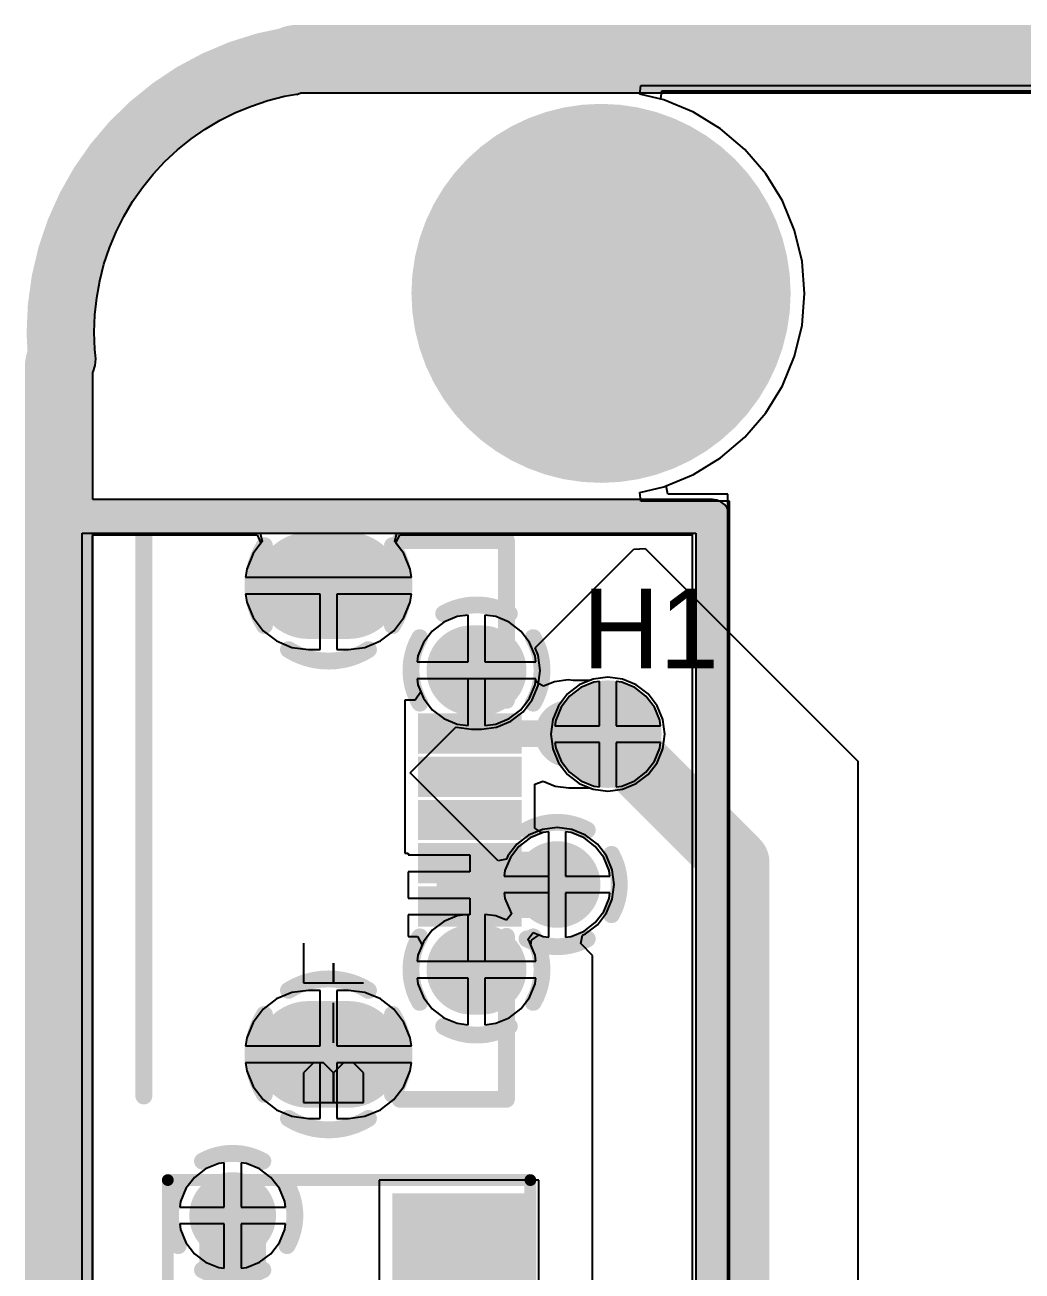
# Model space of a CAD drawing. Header units: millimetres. Extents: x -51 to 108, y 36 to 112.
# Drawn here: x 32.11 to 47.1, y 73.13 to 91.87 of the extents above; entities that cross this region are included whole.
import ezdxf

# ---------------------------------------------------------------- set-up
doc = ezdxf.new("R2010")
doc.units = ezdxf.units.MM
for name, color, linetype in [('BottomLayer', 5, 'Continuous'), ('BottomSolder', 6, 'Continuous'), ('InternalPlane1', 76, 'Continuous'), ('MidLayer1', 16, 'Continuous'), ('PadHoleLayer', 156, 'Continuous'), ('TopLayer', 1, 'Continuous'), ('TopOverlay', 2, 'Continuous'), ('TopSolder', 216, 'Continuous'), ('ViaHoleLayer', 16, 'Continuous')]:
    doc.layers.add(name, color=color, linetype=linetype)

# ---------------------------------------------------------------- blocks, each defined once
blk = doc.blocks.new('USB_B_MICRO________T__02_54')
at = {"layer": 'BottomLayer'}
for points, const_width in [([(-3.825, -0.775), (-3.825, -0.175)], 1.4), ([(3.225, -0.775), (3.225, -0.175)], 1.4), ([(-2.55, -2.775), (-2.55, -2.625)], 1.15), ([(1.95, -2.775), (1.95, -2.625)], 1.15)]:
    blk.add_lwpolyline(points, dxfattribs=dict(at, const_width=const_width))
for points, const_width in [([(-4.175, -0.175, 1), (-3.475, -0.175, 1)], 0.7), ([(2.875, -0.175, 1), (3.575, -0.175, 1)], 0.7), ([(-4.175, -0.775, 1), (-3.475, -0.775, 1)], 0.7), ([(2.875, -0.775, 1), (3.575, -0.775, 1)], 0.7), ([(-2.838, -2.625, 1), (-2.262, -2.625, 1)], 0.575), ([(1.663, -2.625, 1), (2.238, -2.625, 1)], 0.575), ([(-2.838, -2.775, 1), (-2.262, -2.775, 1)], 0.575), ([(1.663, -2.775, 1), (2.238, -2.775, 1)], 0.575)]:
    blk.add_lwpolyline(points, format="xyb", close=True, dxfattribs=dict(at, const_width=const_width))
at = {"layer": 'BottomSolder'}
for points, const_width in [([(-3.825, -0.775), (-3.825, -0.175)], 1.603), ([(3.225, -0.775), (3.225, -0.175)], 1.603), ([(-2.55, -2.775), (-2.55, -2.625)], 1.353), ([(1.95, -2.775), (1.95, -2.625)], 1.353)]:
    blk.add_lwpolyline(points, dxfattribs=dict(at, const_width=const_width))
for points, const_width in [([(-4.226, -0.175, 1), (-3.424, -0.175, 1)], 0.802), ([(2.824, -0.175, 1), (3.626, -0.175, 1)], 0.802), ([(-4.226, -0.775, 1), (-3.424, -0.775, 1)], 0.802), ([(2.824, -0.775, 1), (3.626, -0.775, 1)], 0.802), ([(-2.888, -2.625, 1), (-2.212, -2.625, 1)], 0.677), ([(1.612, -2.625, 1), (2.288, -2.625, 1)], 0.677), ([(-2.888, -2.775, 1), (-2.212, -2.775, 1)], 0.677), ([(1.612, -2.775, 1), (2.288, -2.775, 1)], 0.677)]:
    blk.add_lwpolyline(points, format="xyb", close=True, dxfattribs=dict(at, const_width=const_width))
at = {"layer": 'InternalPlane1', "const_width": 0.254}
for points in [[(-4.426, 0.488, -0.286745), (-3.224, 0.488)], [(2.624, 0.488, -0.286745), (3.826, 0.488)], [(-4.788, -1.076, -0.286745), (-4.788, 0.126)], [(-2.862, 0.126, -0.286745), (-2.862, -1.076)], [(2.262, -1.076, -0.286745), (2.262, 0.126)], [(4.188, 0.126, -0.286745), (4.188, -1.076)], [(-3.224, -1.438, -0.286745), (-4.426, -1.438)], [(3.826, -1.438, -0.286745), (2.624, -1.438)], [(-3.042, -1.847, -0.267949), (-2.058, -1.847)], [(1.458, -1.847, -0.267949), (2.442, -1.847)], [(-3.403, -3.193, -0.267949), (-3.403, -2.207)], [(-1.697, -2.207, -0.267949), (-1.697, -3.193)], [(1.097, -3.193, -0.267949), (1.097, -2.207)], [(2.803, -2.207, -0.267949), (2.803, -3.193)], [(-2.058, -3.553, -0.267949), (-3.042, -3.553)], [(2.442, -3.553, -0.267949), (1.458, -3.553)]]:
    blk.add_lwpolyline(points, format="xyb", dxfattribs=at)
at = {"layer": 'InternalPlane1', "const_width": 0.127}
for points in [[(-4.49, 0.488, 1), (-4.363, 0.488, 1)], [(-3.287, 0.488, 1), (-3.16, 0.488, 1)], [(2.56, 0.488, 1), (2.687, 0.488, 1)], [(3.763, 0.488, 1), (3.89, 0.488, 1)], [(-4.851, 0.126, 1), (-4.724, 0.126, 1)], [(-2.926, 0.126, 1), (-2.799, 0.126, 1)], [(2.199, 0.126, 1), (2.326, 0.126, 1)], [(4.124, 0.126, 1), (4.251, 0.126, 1)], [(-4.851, -1.076, 1), (-4.724, -1.076, 1)], [(-2.926, -1.076, 1), (-2.799, -1.076, 1)], [(2.199, -1.076, 1), (2.326, -1.076, 1)], [(4.124, -1.076, 1), (4.251, -1.076, 1)], [(-4.49, -1.438, 1), (-4.363, -1.438, 1)], [(-3.287, -1.438, 1), (-3.16, -1.438, 1)], [(2.56, -1.438, 1), (2.687, -1.438, 1)], [(3.763, -1.438, 1), (3.89, -1.438, 1)], [(-3.106, -1.847, 1), (-2.979, -1.847, 1)], [(-2.121, -1.847, 1), (-1.994, -1.847, 1)], [(1.394, -1.847, 1), (1.521, -1.847, 1)], [(2.379, -1.847, 1), (2.506, -1.847, 1)], [(-3.467, -2.207, 1), (-3.34, -2.207, 1)], [(-1.76, -2.207, 1), (-1.633, -2.207, 1)], [(1.033, -2.207, 1), (1.16, -2.207, 1)], [(2.74, -2.207, 1), (2.867, -2.207, 1)], [(-3.467, -3.193, 1), (-3.34, -3.193, 1)], [(-1.76, -3.193, 1), (-1.633, -3.193, 1)], [(1.033, -3.193, 1), (1.16, -3.193, 1)], [(2.74, -3.193, 1), (2.867, -3.193, 1)], [(-3.106, -3.553, 1), (-2.979, -3.553, 1)], [(-2.121, -3.553, 1), (-1.994, -3.553, 1)], [(1.394, -3.553, 1), (1.521, -3.553, 1)], [(2.379, -3.553, 1), (2.506, -3.553, 1)]]:
    blk.add_lwpolyline(points, format="xyb", close=True, dxfattribs=at)
at = {"layer": 'MidLayer1'}
for points, const_width in [([(-3.825, -0.775), (-3.825, -0.175)], 1.4), ([(3.225, -0.775), (3.225, -0.175)], 1.4), ([(-2.55, -2.775), (-2.55, -2.625)], 1.15), ([(1.95, -2.775), (1.95, -2.625)], 1.15)]:
    blk.add_lwpolyline(points, dxfattribs=dict(at, const_width=const_width))
for points, const_width in [([(-4.175, -0.175, 1), (-3.475, -0.175, 1)], 0.7), ([(2.875, -0.175, 1), (3.575, -0.175, 1)], 0.7), ([(-4.175, -0.775, 1), (-3.475, -0.775, 1)], 0.7), ([(2.875, -0.775, 1), (3.575, -0.775, 1)], 0.7), ([(-2.838, -2.625, 1), (-2.262, -2.625, 1)], 0.575), ([(1.663, -2.625, 1), (2.238, -2.625, 1)], 0.575), ([(-2.838, -2.775, 1), (-2.262, -2.775, 1)], 0.575), ([(1.663, -2.775, 1), (2.238, -2.775, 1)], 0.575)]:
    blk.add_lwpolyline(points, format="xyb", close=True, dxfattribs=dict(at, const_width=const_width))
at = {"layer": 'PadHoleLayer'}
for points, const_width in [([(-4.075, -0.475, 1), (-3.575, -0.475, 1)], 0.5), ([(2.975, -0.475, 1), (3.475, -0.475, 1)], 0.5), ([(-2.725, -2.7, 1), (-2.375, -2.7, 1)], 0.35), ([(1.775, -2.7, 1), (2.125, -2.7, 1)], 0.35)]:
    blk.add_lwpolyline(points, format="xyb", close=True, dxfattribs=dict(at, const_width=const_width))
at = {"layer": 'TopLayer'}
for points, const_width in [([(-3.825, -0.775), (-3.825, -0.175)], 1.4), ([(3.225, -0.775), (3.225, -0.175)], 1.4), ([(-2.55, -2.775), (-2.55, -2.625)], 1.15), ([(1.95, -2.775), (1.95, -2.625)], 1.15)]:
    blk.add_lwpolyline(points, dxfattribs=dict(at, const_width=const_width))
for points, const_width in [([(-4.175, -0.175, 1), (-3.475, -0.175, 1)], 0.7), ([(2.875, -0.175, 1), (3.575, -0.175, 1)], 0.7), ([(-4.175, -0.775, 1), (-3.475, -0.775, 1)], 0.7), ([(2.875, -0.775, 1), (3.575, -0.775, 1)], 0.7), ([(-2.838, -2.625, 1), (-2.262, -2.625, 1)], 0.575), ([(1.663, -2.625, 1), (2.238, -2.625, 1)], 0.575), ([(-2.838, -2.775, 1), (-2.262, -2.775, 1)], 0.575), ([(1.663, -2.775, 1), (2.238, -2.775, 1)], 0.575)]:
    blk.add_lwpolyline(points, format="xyb", close=True, dxfattribs=dict(at, const_width=const_width))
for points in [[(-1.4, -1.925), (-1.8, -1.925), (-1.4, -3.275), (-1.8, -3.275)], [(-0.75, -1.925), (-1.15, -1.925), (-0.75, -3.275), (-1.15, -3.275)], [(-0.1, -1.925), (-0.5, -1.925), (-0.1, -3.275), (-0.5, -3.275)], [(0.55, -1.925), (0.15, -1.925), (0.55, -3.275), (0.15, -3.275)], [(1.2, -1.925), (0.8, -1.925), (1.2, -3.275), (0.8, -3.275)]]:
    blk.add_solid(points, dxfattribs=at)
at = {"layer": 'TopOverlay'}
for p, q in [((-4.55, -0.1), (-4.55, -1)), ((-4.1, -0.1), (-4.55, -0.1)), ((-3.95, -0.25), (-4.1, -0.1)), ((-2.151, -0.1), (-2.751, -0.1)), ((-2.751, -0.1), (-2.751, -0.55)), ((-3.95, -0.4), (-3.95, -0.25)), ((-4.1, -0.55), (-4.55, -0.55)), ((-4.55, -0.55), (-4.1, -0.55)), ((-4.1, -0.55), (-3.95, -0.4)), ((-3.95, -0.7), (-4.1, -0.55)), ((-3.65, -0.55), (-3.05, -0.55)), ((-2.751, -0.55), (-2.451, -0.55)), ((-2.451, -0.55), (-2.751, -0.55)), ((-2.751, -0.55), (-2.751, -1)), ((-3.95, -0.85), (-3.95, -0.7)), ((-4.1, -1), (-3.95, -0.85)), ((-4.55, -1), (-4.1, -1))]:
    blk.add_line(p, q, dxfattribs=at)
at = {"layer": 'TopOverlay', "const_width": 0.254}
for points in [[(-4.45, 2.3), (3.95, 2.3)], [(-4.5, -1.55), (-4.5, -3.15)], [(3.9, -1.55), (3.9, -3.15)], [(-4.5, -3.15), (-2.05, -3.15)], [(1.5, -3.15), (3.9, -3.15)]]:
    blk.add_lwpolyline(points, dxfattribs=at)
at = {"layer": 'TopOverlay', "const_width": 0.127}
for points in [[(-4.514, 2.3, 1), (-4.387, 2.3, 1)], [(3.886, 2.3, 1), (4.013, 2.3, 1)], [(-4.563, -1.55, 1), (-4.436, -1.55, 1)], [(3.836, -1.55, 1), (3.963, -1.55, 1)], [(-4.563, -3.15, 1), (-4.436, -3.15, 1)], [(-4.563, -3.15, 1), (-4.436, -3.15, 1)], [(-2.113, -3.15, 1), (-1.986, -3.15, 1)], [(1.436, -3.15, 1), (1.563, -3.15, 1)], [(3.836, -3.15, 1), (3.963, -3.15, 1)], [(3.836, -3.15, 1), (3.963, -3.15, 1)]]:
    blk.add_lwpolyline(points, format="xyb", close=True, dxfattribs=at)
at = {"layer": 'TopSolder'}
for points, const_width in [([(-3.825, -0.775), (-3.825, -0.175)], 1.603), ([(3.225, -0.775), (3.225, -0.175)], 1.603), ([(-2.55, -2.775), (-2.55, -2.625)], 1.353), ([(1.95, -2.775), (1.95, -2.625)], 1.353)]:
    blk.add_lwpolyline(points, dxfattribs=dict(at, const_width=const_width))
for points, const_width in [([(-4.226, -0.175, 1), (-3.424, -0.175, 1)], 0.802), ([(2.824, -0.175, 1), (3.626, -0.175, 1)], 0.802), ([(-4.226, -0.775, 1), (-3.424, -0.775, 1)], 0.802), ([(2.824, -0.775, 1), (3.626, -0.775, 1)], 0.802), ([(-2.888, -2.625, 1), (-2.212, -2.625, 1)], 0.677), ([(1.612, -2.625, 1), (2.288, -2.625, 1)], 0.677), ([(-2.888, -2.775, 1), (-2.212, -2.775, 1)], 0.677), ([(1.612, -2.775, 1), (2.288, -2.775, 1)], 0.677)]:
    blk.add_lwpolyline(points, format="xyb", close=True, dxfattribs=dict(at, const_width=const_width))
for points in [[(-1.298, -1.823), (-1.902, -1.823), (-1.298, -3.377), (-1.902, -3.377)], [(-0.648, -1.823), (-1.252, -1.823), (-0.648, -3.377), (-1.252, -3.377)], [(0.002, -1.823), (-0.602, -1.823), (0.002, -3.377), (-0.602, -3.377)], [(0.652, -1.823), (0.048, -1.823), (0.652, -3.377), (0.048, -3.377)], [(1.302, -1.823), (0.698, -1.823), (1.302, -3.377), (0.698, -3.377)]]:
    blk.add_solid(points, dxfattribs=at)
blk = doc.blocks.new('J2_JST_SH_1MM_57')
at = {"layer": 'TopLayer'}
for points in [[(-0.325, -0.775), (0.325, -0.775), (-0.325, 0.775), (0.325, 0.775)], [(0.675, -0.775), (1.325, -0.775), (0.675, 0.775), (1.325, 0.775)], [(-1.9, -4.3), (-0.7, -4.3), (-1.9, -2.5), (-0.7, -2.5)], [(1.7, -4.3), (2.9, -4.3), (1.7, -2.5), (2.9, -2.5)]]:
    blk.add_solid(points, dxfattribs=at)
at = {"layer": 'TopOverlay', "const_width": 0.178}
for points in [[(-2.2, 0.975), (3.2, 0.975)], [(-2.2, 0.975), (-2.2, -4.475)], [(3.2, 0.975), (3.2, -4.475)], [(-2.2, -4.475), (3.2, -4.475)]]:
    blk.add_lwpolyline(points, dxfattribs=at)
at = {"layer": 'TopOverlay', "const_width": 0.0889}
for points in [[(-2.244, 0.975, 1), (-2.156, 0.975, 1)], [(-2.244, 0.975, 1), (-2.156, 0.975, 1)], [(3.156, 0.975, 1), (3.244, 0.975, 1)], [(3.156, 0.975, 1), (3.244, 0.975, 1)], [(-2.244, -4.475, 1), (-2.156, -4.475, 1)], [(-2.244, -4.475, 1), (-2.156, -4.475, 1)], [(3.156, -4.475, 1), (3.244, -4.475, 1)], [(3.156, -4.475, 1), (3.244, -4.475, 1)]]:
    blk.add_lwpolyline(points, format="xyb", close=True, dxfattribs=at)
at = {"layer": 'TopSolder'}
for points in [[(-0.427, -0.877), (0.427, -0.877), (-0.427, 0.877), (0.427, 0.877)], [(0.573, -0.877), (1.427, -0.877), (0.573, 0.877), (1.427, 0.877)], [(-2.002, -4.402), (-0.598, -4.402), (-2.002, -2.398), (-0.598, -2.398)], [(1.598, -4.402), (3.002, -4.402), (1.598, -2.398), (3.002, -2.398)]]:
    blk.add_solid(points, dxfattribs=at)

msp = doc.modelspace()

# ---------------------------------------------------------------- linework, layer by layer
at = {"layer": 'BottomLayer'}
for p, q in [((41.348, 90.83), (41.363, 90.957)), ((41.363, 90.957), (103.77, 90.957)), ((41.712, 90.743), (41.348, 90.83)), ((42.156, 90.559), (41.712, 90.743)), ((42.565, 90.308), (42.156, 90.559)), ((42.93, 89.997), (42.565, 90.308)), ((43.242, 89.631), (42.93, 89.997)), ((43.493, 89.222), (43.242, 89.631)), ((43.677, 88.779), (43.493, 89.222)), ((43.789, 88.312), (43.677, 88.779)), ((43.826, 87.833), (43.789, 88.312)), ((43.789, 87.355), (43.826, 87.833)), ((43.677, 86.888), (43.789, 87.355)), ((43.493, 86.444), (43.677, 86.888)), ((43.242, 86.035), (43.493, 86.444)), ((42.93, 85.67), (43.242, 86.035)), ((42.565, 85.358), (42.93, 85.67)), ((42.156, 85.107), (42.565, 85.358)), ((41.746, 84.938), (42.156, 85.107)), ((41.772, 84.811), (41.746, 84.938)), ((42.672, 84.811), (41.772, 84.811)), ((42.672, 71.338), (42.672, 84.811)), ((33.122, 84.176), (33.128, 84.201)), ((33.122, 42.596), (33.122, 84.176)), ((33.128, 84.201), (35.598, 84.201)), ((35.598, 84.201), (35.655, 84.074)), ((37.685, 84.074), (37.742, 84.201)), ((37.742, 84.201), (42.139, 84.201)), ((42.139, 84.201), (42.139, 70.739)), ((35.655, 84.074), (35.537, 83.919)), ((37.803, 83.919), (37.685, 84.074)), ((35.537, 83.919), (35.441, 83.687)), ((37.899, 83.687), (37.803, 83.919)), ((35.441, 83.687), (35.424, 83.565)), ((37.916, 83.565), (37.899, 83.687)), ((35.424, 83.565), (36.67, 83.565)), ((36.67, 83.565), (37.916, 83.565)), ((36.543, 83.311), (35.424, 83.311)), ((35.424, 83.311), (35.441, 83.189)), ((36.543, 82.476), (36.543, 83.311)), ((37.916, 83.311), (36.797, 83.311)), ((36.797, 83.311), (36.797, 82.476)), ((37.899, 83.189), (37.916, 83.311)), ((35.441, 83.189), (35.537, 82.957)), ((37.803, 82.957), (37.899, 83.189)), ((35.537, 82.957), (35.69, 82.758)), ((37.65, 82.758), (37.803, 82.957)), ((38.402, 82.887), (38.229, 82.754)), ((38.604, 82.971), (38.402, 82.887)), ((38.768, 82.993), (38.604, 82.971)), ((38.768, 82.29), (38.768, 82.993)), ((39.186, 82.971), (39.022, 82.993)), ((39.022, 82.993), (39.022, 82.29)), ((39.388, 82.887), (39.186, 82.971)), ((39.561, 82.754), (39.388, 82.887)), ((35.69, 82.758), (35.889, 82.605)), ((37.451, 82.605), (37.65, 82.758)), ((38.229, 82.754), (38.096, 82.581)), ((39.694, 82.581), (39.561, 82.754)), ((35.889, 82.605), (36.121, 82.509)), ((36.121, 82.509), (36.37, 82.476)), ((36.37, 82.476), (36.543, 82.476)), ((36.797, 82.476), (36.97, 82.476)), ((36.97, 82.476), (37.219, 82.509)), ((37.219, 82.509), (37.451, 82.605)), ((38.096, 82.581), (38.012, 82.38)), ((39.778, 82.38), (39.694, 82.581)), ((38.012, 82.38), (38.001, 82.29)), ((38.001, 82.29), (38.768, 82.29)), ((39.022, 82.29), (39.789, 82.29)), ((39.789, 82.29), (39.778, 82.38)), ((38.768, 82.036), (38.001, 82.036)), ((38.001, 82.036), (38.012, 81.947)), ((38.012, 81.947), (38.096, 81.745)), ((38.768, 81.334), (38.768, 82.036)), ((39.789, 82.036), (39.022, 82.036)), ((39.022, 82.036), (39.022, 81.334)), ((39.694, 81.745), (39.778, 81.947)), ((39.778, 81.947), (39.789, 82.036)), ((40.44, 81.946), (40.262, 81.81)), ((40.647, 82.032), (40.44, 81.946)), ((40.869, 82.061), (40.647, 82.032)), ((41.09, 82.032), (40.869, 82.061)), ((41.297, 81.946), (41.09, 82.032)), ((41.475, 81.81), (41.297, 81.946)), ((38.096, 81.745), (38.229, 81.572)), ((39.561, 81.572), (39.694, 81.745)), ((40.262, 81.81), (40.126, 81.632)), ((41.611, 81.632), (41.475, 81.81)), ((38.229, 81.572), (38.402, 81.439)), ((39.388, 81.439), (39.561, 81.572)), ((40.126, 81.632), (40.04, 81.426)), ((41.697, 81.426), (41.611, 81.632)), ((38.402, 81.439), (38.604, 81.356)), ((38.604, 81.356), (38.768, 81.334)), ((39.022, 81.334), (39.186, 81.356)), ((39.186, 81.356), (39.388, 81.439)), ((40.04, 81.426), (40.011, 81.204)), ((41.726, 81.204), (41.697, 81.426)), ((40.011, 81.204), (40.04, 80.982)), ((41.697, 80.982), (41.726, 81.204)), ((40.04, 80.982), (40.126, 80.775)), ((41.611, 80.775), (41.697, 80.982)), ((40.126, 80.775), (40.262, 80.598)), ((41.475, 80.598), (41.611, 80.775)), ((40.262, 80.598), (40.44, 80.461)), ((41.297, 80.461), (41.475, 80.598)), ((40.44, 80.461), (40.647, 80.376)), ((41.09, 80.376), (41.297, 80.461)), ((40.647, 80.376), (40.869, 80.346)), ((40.869, 80.346), (41.09, 80.376)), ((39.897, 79.727), (39.701, 79.645)), ((39.98, 79.737), (39.897, 79.727)), ((39.98, 79.07), (39.98, 79.737)), ((40.316, 79.727), (40.234, 79.737)), ((40.234, 79.737), (40.234, 79.07)), ((40.512, 79.645), (40.316, 79.727)), ((39.533, 79.517), (39.404, 79.349)), ((39.701, 79.645), (39.533, 79.517)), ((40.68, 79.517), (40.512, 79.645)), ((40.809, 79.349), (40.68, 79.517)), ((39.404, 79.349), (39.323, 79.153)), ((40.89, 79.153), (40.809, 79.349)), ((39.323, 79.153), (39.312, 79.07)), ((40.901, 79.07), (40.89, 79.153)), ((39.312, 79.07), (39.98, 79.07)), ((40.234, 79.07), (40.901, 79.07)), ((39.98, 78.816), (39.312, 78.816)), ((39.312, 78.816), (39.323, 78.733)), ((39.323, 78.733), (39.404, 78.538)), ((39.98, 78.149), (39.98, 78.816)), ((40.901, 78.816), (40.234, 78.816)), ((40.234, 78.816), (40.234, 78.149)), ((40.809, 78.538), (40.89, 78.733)), ((40.89, 78.733), (40.901, 78.816)), ((39.404, 78.538), (39.426, 78.509)), ((40.68, 78.37), (40.809, 78.538)), ((38.402, 78.387), (38.229, 78.254)), ((38.604, 78.471), (38.402, 78.387)), ((38.768, 78.493), (38.604, 78.471)), ((38.768, 77.79), (38.768, 78.493)), ((39.186, 78.471), (39.022, 78.493)), ((39.022, 78.493), (39.022, 77.79)), ((39.346, 78.405), (39.186, 78.471)), ((39.426, 78.509), (39.346, 78.405)), ((40.512, 78.241), (40.68, 78.37)), ((38.229, 78.254), (38.096, 78.081)), ((39.666, 78.118), (39.746, 78.222)), ((39.746, 78.222), (39.897, 78.16)), ((39.897, 78.16), (39.98, 78.149)), ((40.234, 78.149), (40.316, 78.16)), ((40.316, 78.16), (40.512, 78.241)), ((38.096, 78.081), (38.012, 77.88)), ((39.694, 78.081), (39.666, 78.118)), ((39.778, 77.88), (39.694, 78.081)), ((38.012, 77.88), (38.001, 77.79)), ((38.001, 77.79), (38.768, 77.79)), ((39.022, 77.79), (39.789, 77.79)), ((39.789, 77.79), (39.778, 77.88)), ((38.768, 77.536), (38.001, 77.536)), ((38.001, 77.536), (38.012, 77.447)), ((38.012, 77.447), (38.096, 77.245)), ((38.768, 76.834), (38.768, 77.536)), ((39.789, 77.536), (39.022, 77.536)), ((39.022, 77.536), (39.022, 76.834)), ((39.694, 77.245), (39.778, 77.447)), ((39.778, 77.447), (39.789, 77.536)), ((35.889, 77.222), (35.69, 77.069)), ((36.121, 77.318), (35.889, 77.222)), ((36.37, 77.35), (36.121, 77.318)), ((36.543, 77.35), (36.37, 77.35)), ((36.543, 76.515), (36.543, 77.35)), ((36.97, 77.35), (36.797, 77.35)), ((36.797, 77.35), (36.797, 76.515)), ((37.219, 77.318), (36.97, 77.35)), ((37.451, 77.222), (37.219, 77.318)), ((37.65, 77.069), (37.451, 77.222)), ((38.096, 77.245), (38.229, 77.072)), ((39.561, 77.072), (39.694, 77.245)), ((35.69, 77.069), (35.537, 76.869)), ((37.803, 76.869), (37.65, 77.069)), ((38.229, 77.072), (38.402, 76.939)), ((39.388, 76.939), (39.561, 77.072)), ((35.537, 76.869), (35.441, 76.637)), ((37.899, 76.637), (37.803, 76.869)), ((38.402, 76.939), (38.604, 76.856)), ((38.604, 76.856), (38.768, 76.834)), ((39.022, 76.834), (39.186, 76.856)), ((39.186, 76.856), (39.388, 76.939)), ((35.441, 76.637), (35.424, 76.515)), ((35.424, 76.515), (36.543, 76.515)), ((36.797, 76.515), (37.916, 76.515)), ((37.916, 76.515), (37.899, 76.637)), ((36.543, 76.261), (35.424, 76.261)), ((35.424, 76.261), (35.441, 76.139)), ((35.441, 76.139), (35.537, 75.907)), ((36.543, 75.426), (36.543, 76.261)), ((37.916, 76.261), (36.797, 76.261)), ((36.797, 76.261), (36.797, 75.426)), ((37.803, 75.907), (37.899, 76.139)), ((37.899, 76.139), (37.916, 76.261)), ((35.537, 75.907), (35.69, 75.708)), ((37.65, 75.708), (37.803, 75.907)), ((35.69, 75.708), (35.889, 75.555)), ((35.889, 75.555), (36.121, 75.459)), ((37.219, 75.459), (37.451, 75.555)), ((37.451, 75.555), (37.65, 75.708)), ((36.121, 75.459), (36.37, 75.426)), ((36.37, 75.426), (36.543, 75.426)), ((36.797, 75.426), (36.97, 75.426)), ((36.97, 75.426), (37.219, 75.459)), ((34.824, 74.667), (34.656, 74.538)), ((35.02, 74.748), (34.824, 74.667)), ((35.103, 74.759), (35.02, 74.748)), ((35.103, 74.092), (35.103, 74.759)), ((35.44, 74.748), (35.357, 74.759)), ((35.357, 74.759), (35.357, 74.092)), ((35.635, 74.667), (35.44, 74.748)), ((35.803, 74.538), (35.635, 74.667)), ((34.656, 74.538), (34.528, 74.37)), ((35.932, 74.37), (35.803, 74.538)), ((34.528, 74.37), (34.446, 74.175)), ((36.013, 74.175), (35.932, 74.37)), ((34.446, 74.175), (34.436, 74.092)), ((34.436, 74.092), (35.103, 74.092)), ((35.357, 74.092), (36.024, 74.092)), ((36.024, 74.092), (36.013, 74.175)), ((35.103, 73.838), (34.436, 73.838)), ((34.436, 73.838), (34.446, 73.755)), ((35.103, 73.171), (35.103, 73.838)), ((36.024, 73.838), (35.357, 73.838)), ((35.357, 73.838), (35.357, 73.171)), ((36.013, 73.755), (36.024, 73.838)), ((34.446, 73.755), (34.528, 73.559)), ((35.932, 73.559), (36.013, 73.755)), ((34.528, 73.559), (34.656, 73.391)), ((35.803, 73.391), (35.932, 73.559)), ((34.656, 73.391), (34.824, 73.263)), ((35.635, 73.263), (35.803, 73.391)), ((34.824, 73.263), (35.02, 73.181)), ((35.02, 73.181), (35.103, 73.171)), ((35.357, 73.171), (35.44, 73.181)), ((35.44, 73.181), (35.635, 73.263))]:
    msp.add_line(p, q, dxfattribs=at)
for points, const_width in [([(39.392, 87.833, 1), (42.142, 87.833, 1)], 2.75), ([(40.594, 81.204, 1), (41.144, 81.204, 1)], 0.55), ([(39.832, 78.943, 1), (40.382, 78.943, 1)], 0.55), ([(34.955, 73.965, 1), (35.505, 73.965, 1)], 0.55)]:
    msp.add_lwpolyline(points, format="xyb", close=True, dxfattribs=dict(at, const_width=const_width))
at = {"layer": 'BottomSolder'}
for points, const_width in [([(39.342, 87.833, 1), (42.192, 87.833, 1)], 2.85), ([(40.543, 81.204, 1), (41.194, 81.204, 1)], 0.652), ([(39.781, 78.943, 1), (40.432, 78.943, 1)], 0.652), ([(34.904, 73.965, 1), (35.556, 73.965, 1)], 0.652)]:
    msp.add_lwpolyline(points, format="xyb", close=True, dxfattribs=dict(at, const_width=const_width))
at = {"layer": 'InternalPlane1'}
for p, q in [((35.511, 90.65), (35.757, 90.732)), ((35.757, 90.732), (36.008, 90.796)), ((36.008, 90.796), (36.188, 90.829)), ((36.188, 90.829), (36.188, 90.83)), ((36.188, 90.83), (36.195, 90.83)), ((36.195, 90.822), (36.256, 90.847)), ((36.195, 90.83), (36.195, 90.822)), ((36.256, 90.847), (36.271, 90.851)), ((36.271, 90.851), (102.304, 90.851)), ((35.04, 90.435), (35.271, 90.551)), ((35.271, 90.551), (35.511, 90.65)), ((34.817, 90.303), (35.04, 90.435)), ((34.402, 89.992), (34.604, 90.155)), ((34.604, 90.155), (34.817, 90.303)), ((34.212, 89.816), (34.402, 89.992)), ((34.036, 89.626), (34.212, 89.816)), ((33.873, 89.424), (34.036, 89.626)), ((33.725, 89.212), (33.873, 89.424)), ((33.593, 88.989), (33.725, 89.212)), ((33.477, 88.757), (33.593, 88.989)), ((33.378, 88.518), (33.477, 88.757)), ((33.296, 88.272), (33.378, 88.518)), ((33.232, 88.021), (33.296, 88.272)), ((33.186, 87.766), (33.232, 88.021)), ((33.158, 87.508), (33.186, 87.766)), ((33.149, 87.249), (33.158, 87.508)), ((33.158, 86.99), (33.149, 87.249)), ((33.168, 86.898), (33.158, 86.99)), ((33.161, 86.748), (33.171, 86.848)), ((33.166, 86.897), (33.168, 86.898)), ((33.171, 86.848), (33.166, 86.897)), ((33.126, 86.642), (33.132, 86.653)), ((33.126, 84.733), (33.126, 86.642)), ((33.132, 86.653), (33.161, 86.748)), ((42.443, 84.733), (33.126, 84.733)), ((42.509, 84.724), (42.443, 84.733)), ((42.569, 84.699), (42.509, 84.724)), ((42.622, 84.659), (42.569, 84.699)), ((42.662, 84.606), (42.622, 84.659)), ((42.687, 84.546), (42.662, 84.606)), ((42.696, 84.48), (42.687, 84.546)), ((42.696, 71.22), (42.696, 84.48)), ((33.126, 41.066), (33.126, 84.228)), ((33.126, 84.228), (42.191, 84.228)), ((42.191, 84.228), (42.191, 70.968))]:
    msp.add_line(p, q, dxfattribs=at)
for points, const_width in [([(32.66, 86.848, -0.394844), (36.105, 91.332)], 1.016), ([(36.105, 91.332, -0.1615), (36.195, 91.362)], 1.016), ([(32.616, 86.741, -0.200719), (32.66, 86.848)], 1.016), ([(39.653, 79.761, -0.258618), (40.56, 79.761)], 0.254), ([(39.289, 78.49, -0.258618), (39.289, 79.396)], 0.254), ([(40.924, 79.396, -0.258618), (40.924, 78.49)], 0.254), ([(40.56, 78.125, -0.258618), (39.653, 78.125)], 0.254), ([(34.777, 74.783, -0.258618), (35.683, 74.783)], 0.254), ([(34.412, 73.512, -0.258618), (34.412, 74.418)], 0.254), ([(36.048, 74.418, -0.258618), (36.048, 73.512)], 0.254), ([(35.683, 73.147, -0.258618), (34.777, 73.147)], 0.254)]:
    msp.add_lwpolyline(points, format="xyb", dxfattribs=dict(at, const_width=const_width))
for points, const_width in [([(36.105, 91.332), (36.105, 91.332)], 1.016), ([(36.195, 91.362), (102.304, 91.362)], 1.016), ([(32.616, 40.97), (32.616, 86.741)], 1.016), ([(32.512, 84.48), (42.443, 84.48)], 0.5), ([(42.443, 70.968), (42.443, 84.48)], 0.5)]:
    msp.add_lwpolyline(points, dxfattribs=dict(at, const_width=const_width))
for points, const_width in [([(35.851, 91.332, 1), (36.359, 91.332, 1)], 0.508), ([(35.851, 91.332, 1), (36.359, 91.332, 1)], 0.508), ([(35.851, 91.332, 1), (36.359, 91.332, 1)], 0.508), ([(35.851, 91.332, 1), (36.359, 91.332, 1)], 0.508), ([(35.941, 91.362, 1), (36.449, 91.362, 1)], 0.508), ([(35.941, 91.362, 1), (36.449, 91.362, 1)], 0.508), ([(39.388, 87.833, 1), (42.146, 87.833, 1)], 2.758), ([(32.406, 86.848, 1), (32.914, 86.848, 1)], 0.508), ([(32.406, 86.848, 1), (32.914, 86.848, 1)], 0.508), ([(32.362, 86.741, 1), (32.87, 86.741, 1)], 0.508), ([(32.362, 86.741, 1), (32.87, 86.741, 1)], 0.508), ([(32.387, 84.48, 1), (32.637, 84.48, 1)], 0.25), ([(42.318, 84.48, 1), (42.568, 84.48, 1)], 0.25), ([(42.318, 84.48, 1), (42.568, 84.48, 1)], 0.25), ([(40.465, 81.204, 1), (41.273, 81.204, 1)], 0.808), ([(39.59, 79.761, 1), (39.717, 79.761, 1)], 0.127), ([(40.496, 79.761, 1), (40.623, 79.761, 1)], 0.127), ([(39.225, 79.396, 1), (39.352, 79.396, 1)], 0.127), ([(40.861, 79.396, 1), (40.988, 79.396, 1)], 0.127), ([(39.225, 78.49, 1), (39.352, 78.49, 1)], 0.127), ([(40.861, 78.49, 1), (40.988, 78.49, 1)], 0.127), ([(39.59, 78.125, 1), (39.717, 78.125, 1)], 0.127), ([(40.496, 78.125, 1), (40.623, 78.125, 1)], 0.127), ([(34.713, 74.783, 1), (34.84, 74.783, 1)], 0.127), ([(35.62, 74.783, 1), (35.747, 74.783, 1)], 0.127), ([(34.349, 74.418, 1), (34.476, 74.418, 1)], 0.127), ([(35.984, 74.418, 1), (36.111, 74.418, 1)], 0.127), ([(34.349, 73.512, 1), (34.476, 73.512, 1)], 0.127), ([(35.984, 73.512, 1), (36.111, 73.512, 1)], 0.127), ([(34.713, 73.147, 1), (34.84, 73.147, 1)], 0.127), ([(35.62, 73.147, 1), (35.747, 73.147, 1)], 0.127)]:
    msp.add_lwpolyline(points, format="xyb", close=True, dxfattribs=dict(at, const_width=const_width))
at = {"layer": 'MidLayer1'}
for p, q in [((39.777, 82.5), (41.261, 83.984)), ((41.261, 83.984), (41.43, 83.995)), ((41.43, 83.995), (44.628, 80.797)), ((39.822, 82.392), (39.777, 82.5)), ((39.853, 82.163), (39.822, 82.392)), ((39.822, 81.935), (39.853, 82.163)), ((39.734, 81.722), (39.822, 81.935)), ((40.463, 81.906), (40.295, 81.777)), ((40.659, 81.987), (40.463, 81.906)), ((40.742, 81.998), (40.659, 81.987)), ((40.742, 81.331), (40.742, 81.998)), ((41.078, 81.987), (40.996, 81.998)), ((40.996, 81.998), (40.996, 81.331)), ((41.274, 81.906), (41.078, 81.987)), ((41.442, 81.777), (41.274, 81.906)), ((39.594, 81.539), (39.734, 81.722)), ((40.295, 81.777), (40.166, 81.609)), ((41.571, 81.609), (41.442, 81.777)), ((39.411, 81.399), (39.594, 81.539)), ((40.166, 81.609), (40.085, 81.414)), ((41.652, 81.414), (41.571, 81.609)), ((39.198, 81.311), (39.411, 81.399)), ((40.085, 81.414), (40.074, 81.331)), ((41.663, 81.331), (41.652, 81.414)), ((37.897, 80.62), (38.589, 81.312)), ((38.589, 81.312), (38.592, 81.311)), ((38.592, 81.311), (38.82, 81.281)), ((38.82, 81.281), (38.97, 81.281)), ((38.97, 81.281), (39.198, 81.311)), ((40.074, 81.331), (40.742, 81.331)), ((40.996, 81.331), (41.663, 81.331)), ((40.742, 81.077), (40.074, 81.077)), ((40.074, 81.077), (40.085, 80.994)), ((40.085, 80.994), (40.166, 80.798)), ((40.742, 80.41), (40.742, 81.077)), ((41.663, 81.077), (40.996, 81.077)), ((40.996, 81.077), (40.996, 80.41)), ((41.571, 80.798), (41.652, 80.994)), ((41.652, 80.994), (41.663, 81.077)), ((40.166, 80.798), (40.295, 80.63)), ((41.442, 80.63), (41.571, 80.798)), ((44.628, 80.797), (44.628, 72.111)), ((39.219, 79.297), (37.897, 80.62)), ((40.295, 80.63), (40.463, 80.502)), ((41.274, 80.502), (41.442, 80.63)), ((40.463, 80.502), (40.659, 80.42)), ((40.659, 80.42), (40.742, 80.41)), ((40.996, 80.41), (41.078, 80.42)), ((41.078, 80.42), (41.274, 80.502)), ((39.678, 79.686), (39.5, 79.549)), ((39.885, 79.771), (39.678, 79.686)), ((40.107, 79.801), (39.885, 79.771)), ((40.328, 79.771), (40.107, 79.801)), ((40.535, 79.686), (40.328, 79.771)), ((40.713, 79.549), (40.535, 79.686)), ((39.5, 79.549), (39.364, 79.372)), ((40.849, 79.372), (40.713, 79.549)), ((39.344, 79.322), (39.219, 79.297)), ((39.364, 79.372), (39.344, 79.322)), ((40.935, 79.165), (40.849, 79.372)), ((40.964, 78.943), (40.935, 79.165)), ((40.935, 78.721), (40.964, 78.943)), ((40.849, 78.515), (40.935, 78.721)), ((40.535, 78.201), (40.713, 78.337)), ((40.713, 78.337), (40.849, 78.515)), ((40.461, 78.056), (40.486, 78.18)), ((40.486, 78.18), (40.535, 78.201)), ((40.64, 77.876), (40.461, 78.056)), ((40.64, 77.394), (40.64, 77.876)), ((40.64, 71.272), (40.64, 77.394))]:
    msp.add_line(p, q, dxfattribs=at)
for points, const_width in [([(39.392, 87.833, 1), (42.142, 87.833, 1)], 2.75), ([(40.594, 81.204, 1), (41.144, 81.204, 1)], 0.55), ([(40.619, 81.204, 1), (41.119, 81.204, 1)], 0.5), ([(42.549, 79.273, 1), (43.049, 79.273, 1)], 0.5), ([(42.549, 79.273, 1), (43.049, 79.273, 1)], 0.5), ([(39.832, 78.943, 1), (40.382, 78.943, 1)], 0.55), ([(34.955, 73.965, 1), (35.505, 73.965, 1)], 0.55)]:
    msp.add_lwpolyline(points, format="xyb", close=True, dxfattribs=dict(at, const_width=const_width))
at = {"layer": 'MidLayer1', "const_width": 1}
for points in [[(40.869, 81.204), (42.799, 79.273)], [(42.799, 70.917), (42.799, 79.273)]]:
    msp.add_lwpolyline(points, dxfattribs=at)
at = {"layer": 'PadHoleLayer', "const_width": 2.25}
msp.add_lwpolyline([(39.642, 87.833, 1), (41.892, 87.833, 1)], format="xyb", close=True, dxfattribs=at)
at = {"layer": 'TopLayer'}
for p, q in [((41.665, 90.754), (41.68, 90.881)), ((41.712, 90.743), (41.665, 90.754)), ((41.68, 90.881), (68.91, 90.881)), ((42.156, 90.559), (41.712, 90.743)), ((42.565, 90.308), (42.156, 90.559)), ((42.93, 89.997), (42.565, 90.308)), ((43.242, 89.631), (42.93, 89.997)), ((43.493, 89.222), (43.242, 89.631)), ((43.677, 88.779), (43.493, 89.222)), ((43.789, 88.312), (43.677, 88.779)), ((43.826, 87.833), (43.789, 88.312)), ((43.789, 87.355), (43.826, 87.833)), ((43.677, 86.888), (43.789, 87.355)), ((43.493, 86.444), (43.677, 86.888)), ((43.242, 86.035), (43.493, 86.444)), ((42.93, 85.67), (43.242, 86.035)), ((42.565, 85.358), (42.93, 85.67)), ((42.156, 85.107), (42.565, 85.358)), ((41.712, 84.924), (42.156, 85.107)), ((41.348, 84.836), (41.712, 84.924)), ((41.363, 84.709), (41.348, 84.836)), ((42.697, 84.709), (41.363, 84.709)), ((42.672, 71.222), (42.697, 84.709)), ((32.969, 84.201), (32.969, 84.226)), ((32.969, 84.226), (35.642, 84.226)), ((32.969, 40.538), (32.969, 84.201)), ((35.642, 84.226), (35.675, 84.099)), ((37.665, 84.099), (37.698, 84.226)), ((37.698, 84.226), (42.139, 84.226)), ((42.139, 84.226), (42.139, 70.815)), ((35.675, 84.099), (35.537, 83.919)), ((37.803, 83.919), (37.665, 84.099)), ((35.537, 83.919), (35.441, 83.687)), ((37.899, 83.687), (37.803, 83.919)), ((35.441, 83.687), (35.424, 83.565)), ((37.916, 83.565), (37.899, 83.687)), ((35.424, 83.565), (36.67, 83.565)), ((36.67, 83.565), (37.916, 83.565)), ((36.543, 83.311), (35.424, 83.311)), ((35.424, 83.311), (35.441, 83.189)), ((36.543, 82.476), (36.543, 83.311)), ((37.916, 83.311), (36.797, 83.311)), ((36.797, 83.311), (36.797, 82.476)), ((37.899, 83.189), (37.916, 83.311)), ((35.441, 83.189), (35.537, 82.957)), ((37.803, 82.957), (37.899, 83.189)), ((35.537, 82.957), (35.69, 82.758)), ((37.65, 82.758), (37.803, 82.957)), ((38.402, 82.887), (38.229, 82.754)), ((38.604, 82.971), (38.402, 82.887)), ((38.768, 82.993), (38.604, 82.971)), ((38.768, 82.29), (38.768, 82.993)), ((39.186, 82.971), (39.022, 82.993)), ((39.022, 82.993), (39.022, 82.29)), ((39.388, 82.887), (39.186, 82.971)), ((39.561, 82.754), (39.388, 82.887)), ((35.69, 82.758), (35.889, 82.605)), ((37.451, 82.605), (37.65, 82.758)), ((38.229, 82.754), (38.096, 82.581)), ((39.694, 82.581), (39.561, 82.754)), ((35.889, 82.605), (36.121, 82.509)), ((36.121, 82.509), (36.37, 82.476)), ((36.37, 82.476), (36.543, 82.476)), ((36.797, 82.476), (36.97, 82.476)), ((36.97, 82.476), (37.219, 82.509)), ((37.219, 82.509), (37.451, 82.605)), ((38.096, 82.581), (38.012, 82.38)), ((39.778, 82.38), (39.694, 82.581)), ((38.012, 82.38), (38.001, 82.29)), ((38.001, 82.29), (38.768, 82.29)), ((39.022, 82.29), (39.789, 82.29)), ((39.789, 82.29), (39.778, 82.38)), ((38.895, 82.036), (38.001, 82.036)), ((38.001, 82.036), (38.012, 81.947)), ((38.012, 81.947), (38.056, 81.84)), ((39.789, 82.036), (38.895, 82.036)), ((39.785, 82.006), (39.789, 82.036)), ((39.819, 81.97), (39.785, 82.006)), ((39.9, 81.924), (39.819, 81.97)), ((40.066, 81.993), (39.9, 81.924)), ((40.275, 82.02), (40.066, 81.993)), ((40.346, 82.011), (40.275, 82.02)), ((40.595, 82.011), (40.346, 82.011)), ((40.647, 82.032), (40.595, 82.011)), ((40.869, 82.061), (40.647, 82.032)), ((41.09, 82.032), (40.869, 82.061)), ((41.297, 81.946), (41.09, 82.032)), ((41.475, 81.81), (41.297, 81.946)), ((37.972, 81.713), (37.82, 81.713)), ((37.82, 81.713), (37.82, 80.713)), ((38.056, 81.84), (37.972, 81.713)), ((41.611, 81.632), (41.475, 81.81)), ((41.697, 81.426), (41.611, 81.632)), ((41.726, 81.204), (41.697, 81.426)), ((41.697, 80.982), (41.726, 81.204)), ((41.611, 80.775), (41.697, 80.982)), ((41.475, 80.598), (41.611, 80.775)), ((37.82, 80.713), (37.82, 80.063)), ((41.297, 80.461), (41.475, 80.598)), ((39.77, 80.45), (39.897, 80.498)), ((39.77, 79.788), (39.77, 80.45)), ((39.897, 80.498), (40.076, 80.424)), ((40.076, 80.424), (40.284, 80.397)), ((40.284, 80.397), (40.595, 80.397)), ((40.595, 80.397), (40.647, 80.376)), ((41.09, 80.376), (41.297, 80.461)), ((40.647, 80.376), (40.869, 80.346)), ((40.869, 80.346), (41.09, 80.376)), ((37.82, 80.063), (37.82, 79.413)), ((39.876, 79.718), (39.77, 79.788)), ((39.897, 79.727), (39.876, 79.718)), ((39.98, 79.737), (39.897, 79.727)), ((39.98, 78.943), (39.98, 79.737)), ((40.316, 79.727), (40.234, 79.737)), ((40.234, 79.737), (40.234, 79.07)), ((40.512, 79.645), (40.316, 79.727)), ((40.68, 79.517), (40.512, 79.645)), ((40.809, 79.349), (40.68, 79.517)), ((37.82, 79.413), (37.866, 79.413)), ((37.866, 79.413), (37.866, 79.39)), ((37.866, 79.39), (38.795, 79.39)), ((38.795, 79.39), (38.795, 79.136)), ((40.89, 79.153), (40.809, 79.349)), ((38.795, 79.136), (37.866, 79.136)), ((37.866, 79.136), (37.866, 78.74)), ((40.901, 79.07), (40.89, 79.153)), ((39.98, 78.149), (39.98, 78.943)), ((40.234, 79.07), (40.901, 79.07)), ((37.866, 78.74), (38.795, 78.74)), ((38.795, 78.74), (38.795, 78.486)), ((40.901, 78.816), (40.234, 78.816)), ((40.234, 78.816), (40.234, 78.149)), ((40.809, 78.538), (40.89, 78.733)), ((40.89, 78.733), (40.901, 78.816)), ((40.68, 78.37), (40.809, 78.538)), ((38.795, 78.486), (37.866, 78.486)), ((37.866, 78.486), (37.866, 78.159)), ((40.512, 78.241), (40.68, 78.37)), ((37.866, 78.159), (38.008, 78.159)), ((38.008, 78.159), (38.076, 78.032)), ((39.72, 78.108), (39.839, 78.184)), ((39.839, 78.184), (39.897, 78.16)), ((39.897, 78.16), (39.98, 78.149)), ((40.234, 78.149), (40.316, 78.16)), ((40.316, 78.16), (40.512, 78.241)), ((38.076, 78.032), (38.012, 77.88)), ((39.714, 78.032), (39.72, 78.108)), ((39.778, 77.88), (39.714, 78.032)), ((38.012, 77.88), (38.001, 77.79)), ((38.001, 77.79), (38.895, 77.79)), ((38.895, 77.79), (39.789, 77.79)), ((39.789, 77.79), (39.778, 77.88)), ((38.768, 77.536), (38.001, 77.536)), ((38.001, 77.536), (38.012, 77.447)), ((38.012, 77.447), (38.096, 77.245)), ((38.768, 76.834), (38.768, 77.536)), ((39.789, 77.536), (39.022, 77.536)), ((39.022, 77.536), (39.022, 76.834)), ((39.694, 77.245), (39.778, 77.447)), ((39.778, 77.447), (39.789, 77.536)), ((35.889, 77.222), (35.69, 77.069)), ((36.121, 77.318), (35.889, 77.222)), ((36.37, 77.35), (36.121, 77.318)), ((36.543, 77.35), (36.37, 77.35)), ((36.543, 76.515), (36.543, 77.35)), ((36.97, 77.35), (36.797, 77.35)), ((36.797, 77.35), (36.797, 76.515)), ((37.219, 77.318), (36.97, 77.35)), ((37.451, 77.222), (37.219, 77.318)), ((37.65, 77.069), (37.451, 77.222)), ((38.096, 77.245), (38.229, 77.072)), ((39.561, 77.072), (39.694, 77.245)), ((35.69, 77.069), (35.537, 76.869)), ((37.803, 76.869), (37.65, 77.069)), ((38.229, 77.072), (38.402, 76.939)), ((39.388, 76.939), (39.561, 77.072)), ((35.537, 76.869), (35.441, 76.637)), ((37.899, 76.637), (37.803, 76.869)), ((38.402, 76.939), (38.604, 76.856)), ((38.604, 76.856), (38.768, 76.834)), ((39.022, 76.834), (39.186, 76.856)), ((39.186, 76.856), (39.388, 76.939)), ((35.441, 76.637), (35.424, 76.515)), ((35.424, 76.515), (36.543, 76.515)), ((36.797, 76.515), (37.916, 76.515)), ((37.916, 76.515), (37.899, 76.637)), ((36.543, 76.261), (35.424, 76.261)), ((35.424, 76.261), (35.441, 76.139)), ((35.441, 76.139), (35.537, 75.907)), ((36.543, 75.426), (36.543, 76.261)), ((37.916, 76.261), (36.797, 76.261)), ((36.797, 76.261), (36.797, 75.426)), ((37.803, 75.907), (37.899, 76.139)), ((37.899, 76.139), (37.916, 76.261)), ((35.537, 75.907), (35.69, 75.708)), ((37.65, 75.708), (37.803, 75.907)), ((35.69, 75.708), (35.889, 75.555)), ((35.889, 75.555), (36.121, 75.459)), ((37.219, 75.459), (37.451, 75.555)), ((37.451, 75.555), (37.65, 75.708)), ((36.121, 75.459), (36.37, 75.426)), ((36.37, 75.426), (36.543, 75.426)), ((36.797, 75.426), (36.97, 75.426)), ((36.97, 75.426), (37.219, 75.459)), ((34.824, 74.667), (34.656, 74.538)), ((35.02, 74.748), (34.824, 74.667)), ((35.103, 74.759), (35.02, 74.748)), ((35.103, 74.092), (35.103, 74.759)), ((35.44, 74.748), (35.357, 74.759)), ((35.357, 74.759), (35.357, 74.092)), ((35.635, 74.667), (35.44, 74.748)), ((35.803, 74.538), (35.635, 74.667)), ((34.656, 74.538), (34.528, 74.37)), ((35.932, 74.37), (35.803, 74.538)), ((39.83, 74.498), (37.43, 74.498)), ((37.43, 74.498), (37.43, 72.698)), ((39.83, 72.698), (39.83, 74.498)), ((34.528, 74.37), (34.446, 74.175)), ((36.013, 74.175), (35.932, 74.37)), ((34.446, 74.175), (34.436, 74.092)), ((34.436, 74.092), (35.103, 74.092)), ((35.357, 74.092), (36.024, 74.092)), ((36.024, 74.092), (36.013, 74.175)), ((35.103, 73.838), (34.436, 73.838)), ((34.436, 73.838), (34.446, 73.755)), ((35.103, 73.171), (35.103, 73.838)), ((36.024, 73.838), (35.357, 73.838)), ((35.357, 73.838), (35.357, 73.171)), ((36.013, 73.755), (36.024, 73.838)), ((34.446, 73.755), (34.528, 73.559)), ((35.932, 73.559), (36.013, 73.755)), ((34.528, 73.559), (34.656, 73.391)), ((35.803, 73.391), (35.932, 73.559)), ((34.656, 73.391), (34.824, 73.263)), ((35.635, 73.263), (35.803, 73.391)), ((34.824, 73.263), (35.02, 73.181)), ((35.02, 73.181), (35.103, 73.171)), ((35.357, 73.171), (35.44, 73.181)), ((35.44, 73.181), (35.635, 73.263))]:
    msp.add_line(p, q, dxfattribs=at)
for points, const_width in [([(39.392, 87.833, 1), (42.142, 87.833, 1)], 2.75), ([(40.025, 81.213, 1), (40.525, 81.213, 1)], 0.5), ([(40.594, 81.204, 1), (41.144, 81.204, 1)], 0.55), ([(40.593, 81.229, 1), (41.093, 81.229, 1)], 0.5), ([(40.593, 81.229, 1), (41.093, 81.229, 1)], 0.5), ([(40.034, 81.204, 1), (40.534, 81.204, 1)], 0.5), ([(40.034, 81.204, 1), (40.534, 81.204, 1)], 0.5), ([(40.568, 81.204, 1), (41.068, 81.204, 1)], 0.5), ([(40.568, 81.204, 1), (41.068, 81.204, 1)], 0.5), ([(40.619, 81.204, 1), (41.119, 81.204, 1)], 0.5), ([(38.695, 81.213, 1), (38.895, 81.213, 1)], 0.2), ([(40.175, 81.213, 1), (40.375, 81.213, 1)], 0.2), ([(39.832, 78.943, 1), (40.382, 78.943, 1)], 0.55), ([(38.545, 78.938, 1), (39.045, 78.938, 1)], 0.5), ([(39.852, 78.938, 1), (40.352, 78.938, 1)], 0.5), ([(39.852, 78.938, 1), (40.352, 78.938, 1)], 0.5), ([(39.857, 78.943, 1), (40.357, 78.943, 1)], 0.5), ([(34.955, 73.965, 1), (35.505, 73.965, 1)], 0.55), ([(34.98, 73.965, 1), (35.48, 73.965, 1)], 0.5), ([(34.98, 73.279, 1), (35.48, 73.279, 1)], 0.5), ([(35.08, 73.279, 1), (35.38, 73.279, 1)], 0.3)]:
    msp.add_lwpolyline(points, format="xyb", close=True, dxfattribs=dict(at, const_width=const_width))
for points, const_width in [([(40.275, 81.213), (40.284, 81.204)], 1), ([(40.818, 81.204), (40.843, 81.229)], 1), ([(40.843, 81.229), (40.869, 81.204)], 1), ([(40.284, 81.204), (40.818, 81.204)], 1), ([(38.795, 81.213), (40.275, 81.213)], 0.4), ([(38.795, 78.938), (40.102, 78.938)], 1), ([(40.102, 78.938), (40.107, 78.943)], 1), ([(35.23, 73.279), (35.23, 73.965)], 1), ([(35.23, 72.298), (35.23, 73.279)], 0.6)]:
    msp.add_lwpolyline(points, dxfattribs=dict(at, const_width=const_width))
at = {"layer": 'TopOverlay', "const_width": 0.3}
msp.add_lwpolyline([(32.851, 86.564, -0.417959), (36.144, 91.186)], format="xyb", dxfattribs=at)
at = {"layer": 'TopOverlay', "const_width": 0.15}
for points in [[(36.069, 91.186, 1), (36.219, 91.186, 1)], [(36.12, 91.211, 1), (36.27, 91.211, 1)], [(32.691, 86.741, 1), (32.841, 86.741, 1)], [(32.776, 86.564, 1), (32.926, 86.564, 1)]]:
    msp.add_lwpolyline(points, format="xyb", close=True, dxfattribs=at)
at = {"layer": 'TopOverlay', "const_width": 0.3}
for points in [[(36.195, 91.211), (103.226, 91.211)], [(32.766, 40.97), (32.766, 86.741)]]:
    msp.add_lwpolyline(points, dxfattribs=at)
at = {"layer": 'TopSolder'}
for points, const_width in [([(39.342, 87.833, 1), (42.192, 87.833, 1)], 2.85), ([(40.543, 81.204, 1), (41.194, 81.204, 1)], 0.652), ([(39.781, 78.943, 1), (40.432, 78.943, 1)], 0.652), ([(34.904, 73.965, 1), (35.556, 73.965, 1)], 0.652)]:
    msp.add_lwpolyline(points, format="xyb", close=True, dxfattribs=dict(at, const_width=const_width))
at = {"layer": 'ViaHoleLayer', "const_width": 0.3}
for points in [[(40.719, 81.204, 1), (41.019, 81.204, 1)], [(39.957, 78.943, 1), (40.257, 78.943, 1)], [(35.08, 73.965, 1), (35.38, 73.965, 1)]]:
    msp.add_lwpolyline(points, format="xyb", close=True, dxfattribs=at)

# ---------------------------------------------------------------- block references
at = {"rotation": 90}
for name, p in [('USB_B_MICRO________T__02_54', (36.195, 80.213)), ('J2_JST_SH_1MM_57', (35.23, 71.298))]:
    msp.add_blockref(name, p, dxfattribs=at)

# ---------------------------------------------------------------- texts
at = {"layer": 'TopOverlay'}
msp.add_text('H1', height=1.2, dxfattribs=at).set_placement((40.488, 82.194))

doc.saveas('drawing.dxf')
